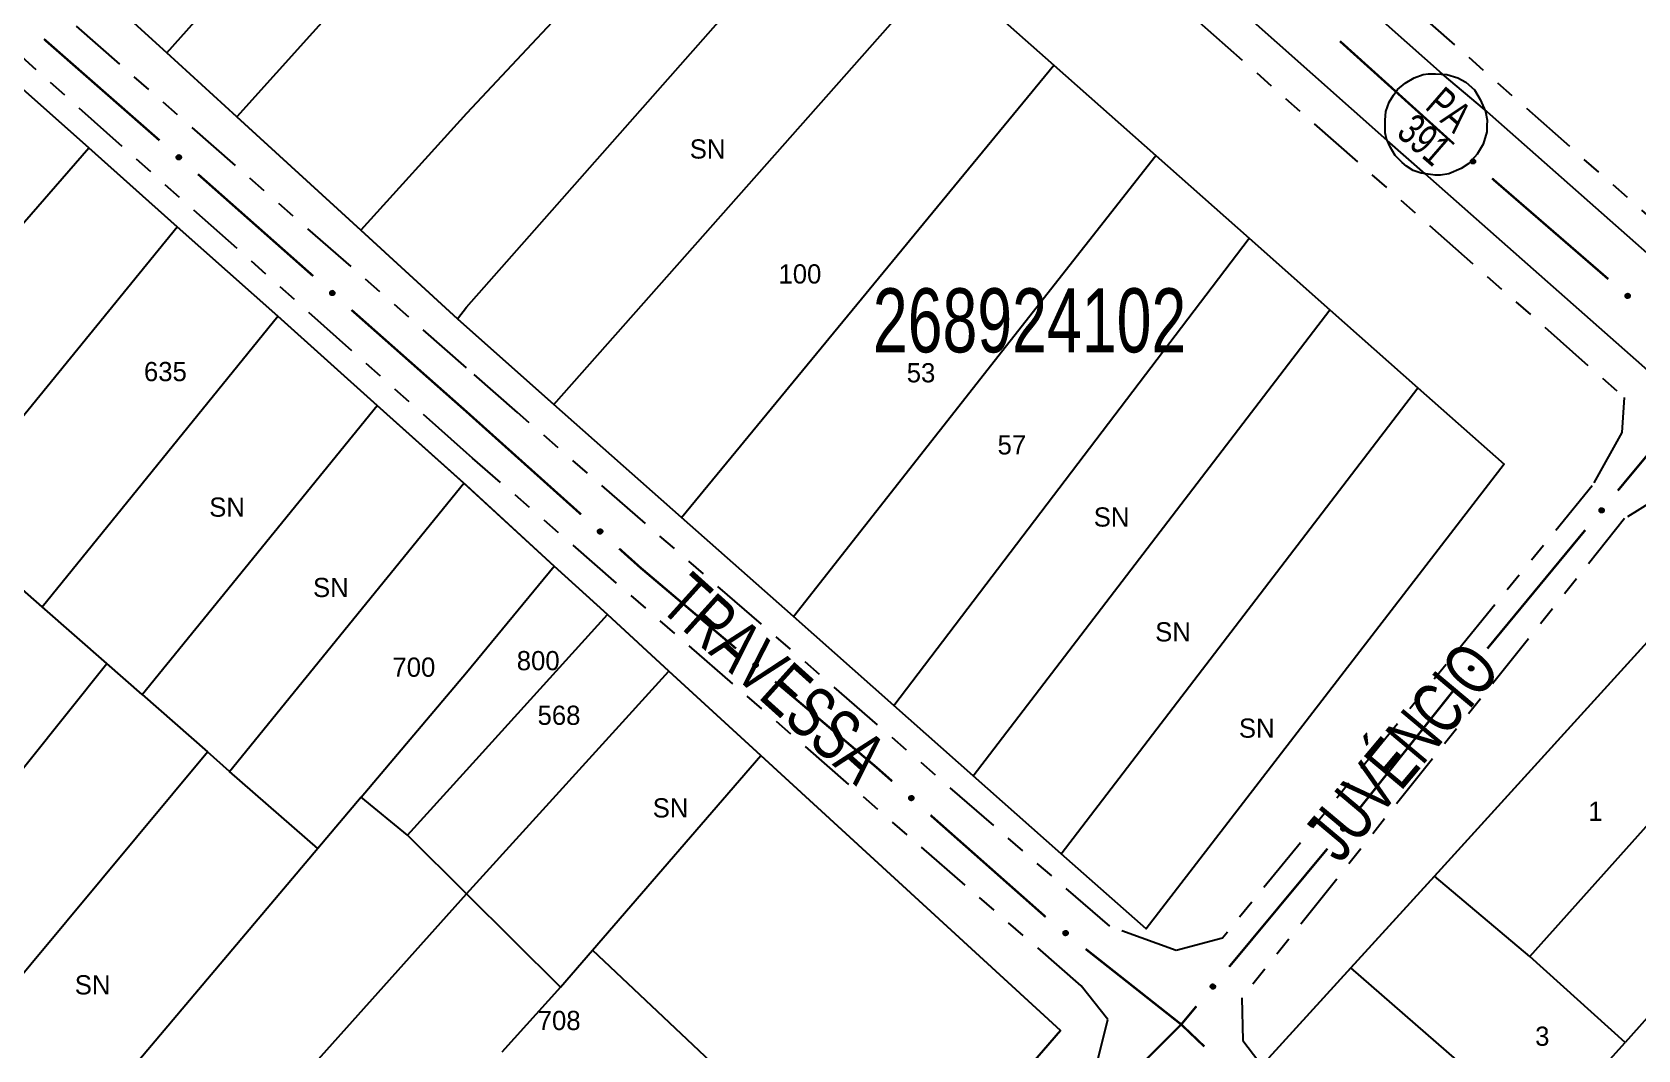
# Model space of a CAD drawing. Extents: x 209193 to 212081, y 4877574 to 4880493.
# Drawn here: x 210400.4 to 210525.7, y 4878557.6 to 4878637 of the extents above; entities that cross this region are included whole.
import ezdxf
from ezdxf.enums import TextEntityAlignment as Align

# ---------------------------------------------------------------- set-up
doc = ezdxf.new("R2010")
doc.units = 0
doc.header["$LTSCALE"] = 1.5
doc.header["$MEASUREMENT"] = 0
doc.linetypes.add('TRACO_25', pattern=[8, 3, -1, 1, -1, 1, -1])
for name, color, linetype in [('CD_MALHA_LOTES', 7, 'CONTINUOUS'), ('CD_TXT_QUADRA', 255, 'CONTINUOUS'), ('RU-QUADRA', 210, 'CONTINUOUS'), ('SV-EIXO-ROD-ESTR', 7, 'CONTINUOUS'), ('SV-EIXO-RUA-N-PAV', 6, 'CONTINUOUS'), ('SV-FX-DOM-EST', 20, 'CONTINUOUS'), ('SV-ROD-ESTADUAIS', 20, 'CONTINUOUS'), ('SV-RUA-NAO-PAV', 7, 'CONTINUOUS'), ('SV-TXT-ROD-EST', 7, 'CONTINUOUS'), ('SV-TXT-RUA-N-PAV', 7, 'CONTINUOUS'), ('Th_NmrPort', 1, 'CONTINUOUS')]:
    doc.layers.add(name, color=color, linetype=linetype)
doc.styles.add('ARIAL', font='ARIAL.SHX')

# ---------------------------------------------------------------- blocks, each defined once
blk = doc.blocks.new('COD029', base_point=(210509.948925, 4878629.815047))
at = {"layer": 'SV-TXT-ROD-EST'}
blk.add_lwpolyline([(210506.79103, 4878627.421285), (210506.405396, 4878628.043775), (210506.091217, 4878628.705419), (210505.996051, 4878629.192251), (210505.988992, 4878630.181112), (210506.052988, 4878630.849527), (210506.31316, 4878631.579759), (210506.643602, 4878632.138321), (210506.965451, 4878632.56092), (210507.551611, 4878633.054365), (210508.265456, 4878633.475252), (210508.96638, 4878633.749489), (210509.361976, 4878633.788336), (210509.928751, 4878633.802464), (210510.811669, 4878633.746777), (210511.673198, 4878633.476228), (210512.283121, 4878633.129681), (210512.965393, 4878632.534719), (210513.426105, 4878631.7807), (210513.82378, 4878630.845653), (210513.954686, 4878630.168813), (210513.942945, 4878629.741591), (210513.935166, 4878629.274453), (210513.635704, 4878628.292367), (210513.169198, 4878627.514852), (210512.523186, 4878626.794928), (210511.941541, 4878626.391303), (210510.958716, 4878625.992412), (210510.306186, 4878625.885407), (210509.8962, 4878625.881825), (210508.815216, 4878626.025532), (210508.183224, 4878626.252529), (210507.65369, 4878626.576683), (210507.319313, 4878626.856669)], close=True, dxfattribs=at)

msp = doc.modelspace()

# ---------------------------------------------------------------- linework, layer by layer
at = {"layer": 'CD_MALHA_LOTES', "linetype": 'Continuous', "flags": 128}
for points in [[(210410.885387, 4878635.430639), (210434.267485, 4878661.633286), (210440.981898, 4878669.186587)], [(210447.617705, 4878663.303295), (210434.290823, 4878650.405529), (210416.335732, 4878630.442465)], [(210457.014017, 4878654.972544), (210434.290205, 4878630.705146), (210426.017166, 4878621.581983)], [(210433.565765, 4878614.67348), (210434.28973, 4878615.572215), (210463.766868, 4878648.986018)], [(210441.101223, 4878607.975057), (210471.387185, 4878642.229323)], [(210471.387185, 4878642.229323), (210480.135807, 4878634.472812)], [(210405.157592, 4878640.672737), (210410.885387, 4878635.430639)], [(210397.244133, 4878634.711958), (210404.785292, 4878628.000788)], [(210416.335732, 4878630.442465), (210410.885387, 4878635.430639)], [(210451.072114, 4878599.142575), (210480.135807, 4878634.472812)], [(210480.135807, 4878634.472812), (210488.093479, 4878627.417557)], [(210416.335732, 4878630.442465), (210426.017166, 4878621.581983)], [(210385.53, 4878605.88), (210404.785292, 4878628.000788)], [(210404.785292, 4878628.000788), (210411.701799, 4878621.845519)], [(210459.797507, 4878591.413388), (210488.093479, 4878627.417557)], [(210488.093479, 4878627.417557), (210495.376975, 4878620.960024)], [(210393.19814, 4878599.1525), (210411.701799, 4878621.845519)], [(210411.701799, 4878621.845519), (210419.54, 4878614.87)], [(210426.017166, 4878621.581983), (210433.565765, 4878614.67348)], [(210467.641342, 4878584.465109), (210495.376975, 4878620.960024)], [(210495.376975, 4878620.960024), (210501.675695, 4878615.375592)], [(210401.152744, 4878592.173675), (210419.54, 4878614.87)], [(210419.54, 4878614.87), (210427.30626, 4878607.903208)], [(210433.565765, 4878614.67348), (210441.101223, 4878607.975057)], [(210473.838929, 4878578.97512), (210501.675695, 4878615.375592)], [(210501.675695, 4878615.375592), (210508.545055, 4878609.285232)], [(210480.697684, 4878572.899452), (210508.545055, 4878609.285232)], [(210508.545055, 4878609.285232), (210515.284396, 4878603.310146)], [(210408.957885, 4878585.325979), (210427.30626, 4878607.903208)], [(210427.30626, 4878607.903208), (210434.06536, 4878601.839898)], [(210451.072114, 4878599.142575), (210441.101223, 4878607.975057)], [(210515.284396, 4878603.310146), (210487.33605, 4878567.01901)], [(210415.767157, 4878579.312722), (210434.06536, 4878601.839898)], [(210434.06536, 4878601.839898), (210441.129943, 4878595.359009)], [(210459.797507, 4878591.413388), (210451.072114, 4878599.142575)], [(210401.152744, 4878592.173675), (210396.750582, 4878596.035831)], [(210426.057435, 4878577.29881), (210434.288835, 4878587.046943), (210441.129943, 4878595.359009)], [(210441.129943, 4878595.359009), (210445.286363, 4878591.564499)], [(210406.187295, 4878587.756705), (210401.152744, 4878592.173675)], [(210429.661325, 4878574.355843), (210434.288595, 4878579.413598), (210445.286363, 4878591.564499)], [(210445.286363, 4878591.564499), (210450.073392, 4878587.154491)], [(210467.641342, 4878584.465109), (210459.797507, 4878591.413388)], [(210509.841711, 4878571.155632), (210528.563761, 4878591.721521)], [(210384.709727, 4878560.85257), (210406.187295, 4878587.756705)], [(210408.957885, 4878585.325979), (210406.187295, 4878587.756705)], [(210434.288293, 4878569.772024), (210450.073392, 4878587.154491)], [(210450.073392, 4878587.154491), (210457.257911, 4878580.563575)], [(210408.957885, 4878585.325979), (210414.056823, 4878580.85252)], [(210473.838929, 4878578.97512), (210467.641342, 4878584.465109)], [(210517.298955, 4878564.877728), (210535.703592, 4878585.466209)], [(210391.992179, 4878554.363739), (210414.056823, 4878580.85252)], [(210415.767157, 4878579.312722), (210414.056823, 4878580.85252)], [(210444.106998, 4878565.369704), (210457.257911, 4878580.563575)], [(210457.257911, 4878580.563575), (210480.661818, 4878559.093359)], [(210422.674225, 4878573.292202), (210415.767157, 4878579.312722)], [(210480.697684, 4878572.899452), (210473.838929, 4878578.97512)], [(210543.233412, 4878578.86922), (210524.728934, 4878558.166779)], [(210426.057435, 4878577.29881), (210422.674225, 4878573.292202)], [(210429.661325, 4878574.355843), (210426.057435, 4878577.29881)], [(210422.674225, 4878573.292202), (210400.38, 4878546.89)], [(210434.288293, 4878569.772024), (210429.661325, 4878574.355843)], [(210487.33605, 4878567.01901), (210480.697684, 4878572.899452)], [(210503.319068, 4878563.990608), (210509.841711, 4878571.155632)], [(210517.298955, 4878564.877728), (210509.841711, 4878571.155632)], [(210408.020437, 4878540.438355), (210434.288293, 4878569.772024)], [(210441.606729, 4878562.475875), (210434.288293, 4878569.772024)], [(210441.606729, 4878562.475875), (210444.106998, 4878565.369704)], [(210467.223726, 4878543.556538), (210444.106998, 4878565.369704)], [(210524.728934, 4878558.166779), (210517.298955, 4878564.877728)], [(210496.926433, 4878556.968396), (210503.319068, 4878563.990608)], [(210518.257662, 4878550.976477), (210503.319068, 4878563.990608)], [(210441.606729, 4878562.475875), (210437.033717, 4878557.403495)], [(210480.661818, 4878559.093359), (210467.223726, 4878543.556538)], [(210518.257662, 4878550.976477), (210524.728934, 4878558.166779)]]:
    msp.add_lwpolyline(points, dxfattribs=at)
at = {"layer": 'RU-QUADRA', "linetype": 'Continuous', "flags": 128}
for points in [[(210471.387185, 4878642.229323), (210480.135807, 4878634.472812), (210488.093479, 4878627.417557), (210495.376975, 4878620.960024), (210501.675695, 4878615.375592), (210508.545055, 4878609.285232), (210515.284396, 4878603.310146), (210487.33605, 4878567.01901), (210480.697684, 4878572.899452), (210473.838929, 4878578.97512), (210467.641342, 4878584.465109), (210459.797507, 4878591.413388), (210451.072114, 4878599.142575), (210441.101223, 4878607.975057), (210433.565765, 4878614.67348), (210426.017166, 4878621.581983), (210416.335732, 4878630.442465), (210410.885387, 4878635.430639), (210405.157592, 4878640.672737)], [(210391.992179, 4878554.363739), (210400.38, 4878546.89), (210408.020437, 4878540.438355), (210415.65, 4878533.61), (210434.286655, 4878517.596053), (210440.066684, 4878512.238623), (210448.241119, 4878521.630702), (210454.644566, 4878529.012795), (210460.074581, 4878535.263613), (210467.223726, 4878543.556538), (210480.661818, 4878559.093359), (210457.257911, 4878580.563575), (210450.073392, 4878587.154491), (210445.286363, 4878591.564499), (210441.129943, 4878595.359009), (210434.289292, 4878601.634467), (210427.30626, 4878607.903208), (210419.54, 4878614.87), (210411.701799, 4878621.845519), (210404.785292, 4878628.000788), (210397.244133, 4878634.711958)], [(210572.894302, 4878552.882872), (210566.484057, 4878558.498983), (210558.835438, 4878565.200052), (210552.815183, 4878570.474488), (210543.233412, 4878578.86922), (210535.703592, 4878585.466209), (210528.563761, 4878591.721521), (210509.841711, 4878571.155632), (210503.319068, 4878563.990608), (210496.926433, 4878556.968396)]]:
    msp.add_lwpolyline(points, dxfattribs=at)
at = {"layer": 'SV-EIXO-ROD-ESTR', "const_width": 0.18}
for points in [[(210511.376036, 4878628.302673), (210502.466999, 4878636.341893)], [(210514.443815, 4878625.534412), (210514.345715, 4878625.622933)], [(210515.099942, 4878624.966356), (210514.443815, 4878625.534412)], [(210523.416204, 4878617.76637), (210515.099942, 4878624.966356)]]:
    msp.add_lwpolyline(points, dxfattribs=at)
at = {"layer": 'SV-EIXO-ROD-ESTR'}
for points in [[(210512.8938, 4878626.784821), (210512.844997, 4878626.781622), (210512.802398, 4878626.788853), (210512.768605, 4878626.80511), (210512.742488, 4878626.827262), (210512.718322, 4878626.852934), (210512.699669, 4878626.884193), (210512.68665, 4878626.923472), (210512.683098, 4878626.972406), (210512.693373, 4878627.015557), (210512.707538, 4878627.049541), (210512.729069, 4878627.078104), (210512.754402, 4878627.101162), (210512.787512, 4878627.119464), (210512.827447, 4878627.132269), (210512.876739, 4878627.13465), (210512.918452, 4878627.127275), (210512.950726, 4878627.110692), (210512.979304, 4878627.088865), (210513.003661, 4878627.06236), (210513.021795, 4878627.03157), (210513.034615, 4878626.991339), (210513.036321, 4878626.942657), (210513.02944, 4878626.900968), (210513.013315, 4878626.86847), (210512.991192, 4878626.840819), (210512.965737, 4878626.816268), (210512.935096, 4878626.796208), (210512.8938, 4878626.784821)], [(210524.964825, 4878616.280013), (210524.916097, 4878616.275813), (210524.873359, 4878616.282167), (210524.839239, 4878616.297727), (210524.812673, 4878616.319338), (210524.787985, 4878616.344508), (210524.768693, 4878616.375377), (210524.75487, 4878616.41438), (210524.750313, 4878616.463231), (210524.7597, 4878616.506585), (210524.773164, 4878616.540852), (210524.794104, 4878616.569851), (210524.818958, 4878616.593424), (210524.851685, 4878616.612403), (210524.891348, 4878616.626026), (210524.940581, 4878616.629419), (210524.982437, 4878616.622902), (210525.015045, 4878616.606985), (210525.044065, 4878616.585749), (210525.068962, 4878616.55975), (210525.087724, 4878616.52934), (210525.101368, 4878616.48938), (210525.104073, 4878616.440744), (210525.09805, 4878616.398923), (210525.082596, 4878616.3661), (210525.061045, 4878616.338), (210525.0361, 4878616.312931), (210525.005878, 4878616.292247), (210524.964825, 4878616.280013)]]:
    msp.add_lwpolyline(points, close=True, dxfattribs=at)
for points in [[(210513.013315, 4878626.86847), (210512.729069, 4878627.078104)], [(210513.019316, 4878626.887615), (210512.744312, 4878627.087983)], [(210513.02944, 4878626.900968), (210512.754402, 4878627.101162)], [(210513.03194, 4878626.92401), (210512.775171, 4878627.107923)], [(210513.036321, 4878626.942657), (210512.787512, 4878627.119464)], [(210513.031592, 4878626.968435), (210512.810082, 4878627.124207)], [(210513.034615, 4878626.991339), (210512.827447, 4878627.132269)], [(210513.022523, 4878627.013377), (210512.858163, 4878627.128607)], [(210513.021795, 4878627.03157), (210512.876739, 4878627.13465)], [(210513.009081, 4878627.0494), (210512.902686, 4878627.127028)], [(210513.003661, 4878627.06236), (210512.918452, 4878627.127275)], [(210512.935096, 4878626.796208), (210512.683098, 4878626.972406)], [(210512.8938, 4878626.784821), (210512.68665, 4878626.923472)], [(210512.915029, 4878626.792413), (210512.68875, 4878626.946975)], [(210512.947, 4878626.809512), (210512.691343, 4878626.990584)], [(210512.965737, 4878626.816268), (210512.693373, 4878627.015557)], [(210512.867146, 4878626.784159), (210512.698932, 4878626.899191)], [(210512.844997, 4878626.781622), (210512.699669, 4878626.884193)], [(210512.974919, 4878626.830267), (210512.702954, 4878627.027893)], [(210512.991192, 4878626.840819), (210512.707538, 4878627.049541)], [(210512.820695, 4878626.785639), (210512.716229, 4878626.863365)], [(210512.802398, 4878626.788853), (210512.718322, 4878626.852934)], [(210513.000613, 4878626.856705), (210512.72136, 4878627.064584)], [(210525.005878, 4878616.292247), (210524.750313, 4878616.463231)], [(210524.964825, 4878616.280013), (210524.75487, 4878616.41438)], [(210524.985893, 4878616.28804), (210524.756487, 4878616.437921)], [(210525.017506, 4878616.305792), (210524.758184, 4878616.481574)], [(210525.0361, 4878616.312931), (210524.7597, 4878616.506585)], [(210524.938189, 4878616.278804), (210524.767648, 4878616.390356)], [(210524.916097, 4878616.275813), (210524.768693, 4878616.375377)], [(210525.044992, 4878616.327117), (210524.769026, 4878616.519114)], [(210525.061045, 4878616.338), (210524.773164, 4878616.540852)], [(210524.891718, 4878616.27933), (210524.785677, 4878616.354894)], [(210525.070139, 4878616.354077), (210524.786674, 4878616.556176)], [(210524.873359, 4878616.282167), (210524.787985, 4878616.344508)], [(210525.082596, 4878616.3661), (210524.794104, 4878616.569851)], [(210525.088202, 4878616.385365), (210524.809141, 4878616.580041)], [(210525.09805, 4878616.398923), (210524.818958, 4878616.593424)], [(210525.100076, 4878616.422011), (210524.839584, 4878616.600611)], [(210525.104073, 4878616.440744), (210524.851685, 4878616.612403)], [(210525.098816, 4878616.466419), (210524.874153, 4878616.617609)], [(210525.101368, 4878616.48938), (210524.891348, 4878616.626026)], [(210525.088825, 4878616.511166), (210524.922134, 4878616.622995)], [(210525.087724, 4878616.52934), (210524.940581, 4878616.629419)], [(210525.074646, 4878616.546905), (210524.96668, 4878616.622331)], [(210525.068962, 4878616.55975), (210524.982437, 4878616.622902)]]:
    msp.add_lwpolyline(points, dxfattribs=at)
at = {"layer": 'SV-EIXO-RUA-N-PAV', "const_width": 0.18}
for points in [[(210410.312415, 4878628.595198), (210401.290663, 4878636.507718)], [(210422.304513, 4878618.003274), (210413.317, 4878625.954664)], [(210434.287865, 4878607.401421), (210425.300351, 4878615.352811)], [(210531.835685, 4878610.477021), (210524.80144, 4878602.020107)], [(210434.287865, 4878607.401421), (210443.221281, 4878599.389301)], [(210524.80144, 4878602.020107), (210524.68535, 4878601.880538)], [(210524.68535, 4878601.880538), (210524.164087, 4878601.249536)], [(210521.616561, 4878598.165689), (210513.973984, 4878588.914148)], [(210446.199086, 4878596.718594), (210447.687989, 4878595.38324)], [(210447.687989, 4878595.38324), (210447.87, 4878595.22)], [(210447.87, 4878595.22), (210455.317684, 4878588.919049)], [(210458.371418, 4878586.335503), (210466.005753, 4878579.87664)], [(210511.459687, 4878585.803341), (210503.981722, 4878576.418244)], [(210466.005753, 4878579.87664), (210466.25, 4878579.67)], [(210466.25, 4878579.67), (210467.508454, 4878578.556931)], [(210470.50465, 4878575.906873), (210479.49324, 4878567.9567)], [(210501.484268, 4878573.283856), (210493.817181, 4878564.062629)], [(210501.489067, 4878573.289879), (210501.484268, 4878573.283856)], [(210482.615419, 4878565.45731), (210489.677422, 4878559.878052)], [(210491.259844, 4878560.986914), (210490.62051, 4878560.217985)], [(210490.076428, 4878559.563615), (210482.900011, 4878552.387198)], [(210489.677422, 4878559.878052), (210490.08, 4878559.56)], [(210490.62051, 4878560.217985), (210490.076428, 4878559.563615)], [(210490.08, 4878559.56), (210491.879414, 4878557.843317)]]:
    msp.add_lwpolyline(points, dxfattribs=at)
at = {"layer": 'SV-EIXO-RUA-N-PAV'}
for points in [[(210411.851477, 4878627.098945), (210411.802723, 4878627.095057), (210411.760027, 4878627.101685), (210411.726007, 4878627.117462), (210411.69958, 4878627.139243), (210411.675054, 4878627.164572), (210411.65596, 4878627.195563), (210411.642388, 4878627.234655), (210411.638144, 4878627.283534), (210411.647809, 4878627.326826), (210411.661492, 4878627.361006), (210411.682618, 4878627.38987), (210411.707622, 4878627.413284), (210411.74047, 4878627.432053), (210411.78022, 4878627.445421), (210411.829473, 4878627.448498), (210411.871287, 4878627.441713), (210411.903792, 4878627.425588), (210411.932675, 4878627.404166), (210411.957405, 4878627.378008), (210411.975972, 4878627.347478), (210411.989359, 4878627.307432), (210411.991752, 4878627.258779), (210411.985461, 4878627.216998), (210411.969797, 4878627.184275), (210411.948067, 4878627.156314), (210411.922962, 4878627.131405), (210411.892608, 4878627.110915), (210411.851477, 4878627.098945)], [(210423.837102, 4878616.500392), (210423.788332, 4878616.496714), (210423.745665, 4878616.503527), (210423.711713, 4878616.519451), (210423.685381, 4878616.541346), (210423.660964, 4878616.56678), (210423.642004, 4878616.597853), (210423.628601, 4878616.637003), (210423.624568, 4878616.6859), (210423.634419, 4878616.72915), (210423.648251, 4878616.763271), (210423.6695, 4878616.792044), (210423.694605, 4878616.815349), (210423.727534, 4878616.833976), (210423.767341, 4878616.847172), (210423.816607, 4878616.850037), (210423.858392, 4878616.843071), (210423.890827, 4878616.826806), (210423.919617, 4878616.80526), (210423.944234, 4878616.778995), (210423.962669, 4878616.748386), (210423.975883, 4878616.708282), (210423.978066, 4878616.659619), (210423.971595, 4878616.617865), (210423.95579, 4878616.58521), (210423.933939, 4878616.557343), (210423.908727, 4878616.532543), (210423.878284, 4878616.512184), (210423.837102, 4878616.500392)], [(210523.066699, 4878599.748276), (210523.072026, 4878599.699659), (210523.066662, 4878599.656785), (210523.051896, 4878599.622314), (210523.030905, 4878599.595255), (210523.006312, 4878599.569991), (210522.975898, 4878599.549991), (210522.937225, 4878599.535269), (210522.888492, 4878599.529584), (210522.844934, 4878599.537965), (210522.810364, 4878599.550634), (210522.780889, 4878599.570897), (210522.756746, 4878599.595199), (210522.737015, 4878599.627478), (210522.722479, 4878599.666816), (210522.717949, 4878599.715957), (210522.723495, 4878599.757953), (210522.738653, 4878599.79092), (210522.759212, 4878599.820423), (210522.784629, 4878599.845915), (210522.814597, 4878599.865376), (210522.85423, 4878599.87994), (210522.902791, 4878599.883769), (210522.94474, 4878599.878715), (210522.977911, 4878599.864024), (210523.006502, 4878599.843129), (210523.032142, 4878599.818771), (210523.05352, 4878599.789035), (210523.066699, 4878599.748276)], [(210444.676719, 4878598.231829), (210444.725512, 4878598.235176), (210444.768133, 4878598.228074), (210444.801975, 4878598.21192), (210444.828159, 4878598.189847), (210444.852403, 4878598.164249), (210444.871151, 4878598.133047), (210444.884289, 4878598.093807), (210444.88799, 4878598.044884), (210444.877846, 4878598.001702), (210444.863784, 4878597.967676), (210444.84234, 4878597.939048), (210444.817077, 4878597.915913), (210444.784023, 4878597.897509), (210444.744127, 4878597.884584), (210444.694843, 4878597.882053), (210444.653107, 4878597.889301), (210444.620783, 4878597.905786), (210444.592139, 4878597.927527), (210444.567701, 4878597.953958), (210444.549474, 4878597.984692), (210444.536532, 4878598.024884), (210444.534678, 4878598.073561), (210444.541433, 4878598.11527), (210444.557459, 4878598.147817), (210444.579498, 4878598.175535), (210444.604877, 4878598.200163), (210444.635457, 4878598.220316), (210444.676719, 4878598.231829)], [(210456.80596, 4878587.804117), (210456.854636, 4878587.808872), (210456.897444, 4878587.803005), (210456.931739, 4878587.787836), (210456.95855, 4878587.766529), (210456.983523, 4878587.741641), (210457.003166, 4878587.710994), (210457.017432, 4878587.672151), (210457.022545, 4878587.623355), (210457.013653, 4878587.579898), (210457.00058, 4878587.545479), (210456.979972, 4878587.516244), (210456.955388, 4878587.492388), (210456.922879, 4878587.473038), (210456.883374, 4878587.458964), (210456.834183, 4878587.45501), (210456.792255, 4878587.46105), (210456.759469, 4878587.476594), (210456.730208, 4878587.497498), (210456.705017, 4878587.523211), (210456.685909, 4878587.553406), (210456.671811, 4878587.593207), (210456.668552, 4878587.64181), (210456.674098, 4878587.683697), (210456.689177, 4878587.716693), (210456.710406, 4878587.745037), (210456.735063, 4878587.770389), (210456.765048, 4878587.791416), (210456.80596, 4878587.804117)], [(210512.881644, 4878587.411297), (210512.887828, 4878587.362781), (210512.883222, 4878587.319819), (210512.869068, 4878587.285093), (210512.848558, 4878587.257668), (210512.824415, 4878587.231973), (210512.794359, 4878587.211439), (210512.755952, 4878587.196036), (210512.707327, 4878587.189491), (210512.663627, 4878587.197102), (210512.62884, 4878587.209157), (210512.599011, 4878587.228897), (210512.574443, 4878587.252769), (210512.554145, 4878587.284695), (210512.538916, 4878587.323769), (210512.533518, 4878587.372822), (210512.538322, 4878587.41491), (210512.552895, 4878587.448139), (210512.57293, 4878587.478001), (210512.597892, 4878587.503938), (210512.627512, 4878587.523925), (210512.666882, 4878587.539187), (210512.715368, 4878587.543874), (210512.7574, 4878587.539561), (210512.790825, 4878587.525459), (210512.819781, 4878587.505072), (210512.845846, 4878587.481171), (210512.867746, 4878587.451817), (210512.881644, 4878587.411297)], [(210468.971858, 4878577.409548), (210469.020627, 4878577.413232), (210469.063296, 4878577.406426), (210469.097249, 4878577.390506), (210469.123585, 4878577.368614), (210469.148005, 4878577.343184), (210469.166969, 4878577.312113), (210469.180378, 4878577.272965), (210469.184417, 4878577.224068), (210469.174572, 4878577.180817), (210469.160745, 4878577.146694), (210469.139499, 4878577.117919), (210469.114397, 4878577.09461), (210469.081471, 4878577.075978), (210469.041666, 4878577.062777), (210468.9924, 4878577.059906), (210468.950615, 4878577.066865), (210468.918178, 4878577.083126), (210468.889384, 4878577.104668), (210468.864764, 4878577.13093), (210468.846325, 4878577.161537), (210468.833105, 4878577.201639), (210468.830915, 4878577.250302), (210468.837381, 4878577.292056), (210468.853182, 4878577.324713), (210468.875029, 4878577.352583), (210468.900238, 4878577.377387), (210468.930677, 4878577.39775), (210468.971858, 4878577.409548)], [(210502.911024, 4878574.897834), (210502.917208, 4878574.849319), (210502.912603, 4878574.806357), (210502.898448, 4878574.771631), (210502.877938, 4878574.744205), (210502.853796, 4878574.718511), (210502.82374, 4878574.697976), (210502.785332, 4878574.682574), (210502.736708, 4878574.676029), (210502.693008, 4878574.683639), (210502.65822, 4878574.695695), (210502.628391, 4878574.715435), (210502.603823, 4878574.739306), (210502.583525, 4878574.771232), (210502.568297, 4878574.810307), (210502.562898, 4878574.85936), (210502.567703, 4878574.901447), (210502.582276, 4878574.934677), (210502.602311, 4878574.964539), (210502.627273, 4878574.990475), (210502.656892, 4878575.010463), (210502.696262, 4878575.025725), (210502.744748, 4878575.030411), (210502.78678, 4878575.026099), (210502.820205, 4878575.011996), (210502.849161, 4878574.99161), (210502.875226, 4878574.967708), (210502.897126, 4878574.938355), (210502.911024, 4878574.897834)], [(210481.001585, 4878566.872592), (210481.050075, 4878566.878977), (210481.093055, 4878566.87455), (210481.12784, 4878566.860539), (210481.15535, 4878566.840143), (210481.181144, 4878566.816107), (210481.201803, 4878566.786136), (210481.217364, 4878566.747793), (210481.224111, 4878566.699196), (210481.216682, 4878566.655465), (210481.20477, 4878566.620628), (210481.185154, 4878566.590717), (210481.161385, 4878566.566051), (210481.129543, 4878566.545621), (210481.090532, 4878566.53023), (210481.041502, 4878566.524629), (210480.999395, 4878566.529259), (210480.966105, 4878566.543694), (210480.93616, 4878566.563605), (210480.910121, 4878566.588459), (210480.890011, 4878566.617996), (210480.874586, 4878566.657302), (210480.869698, 4878566.705768), (210480.873836, 4878566.747817), (210480.8878, 4878566.781301), (210480.908067, 4878566.810341), (210480.93186, 4878566.836505), (210480.961123, 4878566.858527), (210481.001585, 4878566.872592)], [(210492.715017, 4878562.564873), (210492.720188, 4878562.516239), (210492.714688, 4878562.473383), (210492.699812, 4878562.438959), (210492.678735, 4878562.411967), (210492.654062, 4878562.386782), (210492.623584, 4878562.366878), (210492.584864, 4878562.35228), (210492.536114, 4878562.34675), (210492.492582, 4878562.35527), (210492.458053, 4878562.368049), (210492.428642, 4878562.388406), (210492.404577, 4878562.412784), (210492.384949, 4878562.445127), (210492.370539, 4878562.48451), (210492.366165, 4878562.533665), (210492.371845, 4878562.575643), (210492.387108, 4878562.608562), (210492.407761, 4878562.638), (210492.433258, 4878562.66341), (210492.463288, 4878562.682776), (210492.502968, 4878562.697213), (210492.551541, 4878562.700888), (210492.593474, 4878562.6957), (210492.626598, 4878562.680904), (210492.655122, 4878562.659918), (210492.680684, 4878562.635479), (210492.701967, 4878562.605675), (210492.715017, 4878562.564873)]]:
    msp.add_lwpolyline(points, close=True, dxfattribs=at)
for points in [[(210411.892608, 4878627.110915), (210411.638144, 4878627.283534)], [(210411.851477, 4878627.098945), (210411.642388, 4878627.234655)], [(210411.872596, 4878627.106836), (210411.644156, 4878627.258185)], [(210411.904322, 4878627.124385), (210411.646132, 4878627.301826)], [(210411.922962, 4878627.131405), (210411.647809, 4878627.326826)], [(210411.824834, 4878627.097906), (210411.655012, 4878627.210549)], [(210411.802723, 4878627.095057), (210411.65596, 4878627.195563)], [(210411.931945, 4878627.145533), (210411.657215, 4878627.339295)], [(210411.948067, 4878627.156314), (210411.661492, 4878627.361006)], [(210411.778368, 4878627.09873), (210411.672813, 4878627.174972)], [(210411.760027, 4878627.101685), (210411.675054, 4878627.164572)], [(210411.957263, 4878627.172332), (210411.6751, 4878627.376243)], [(210411.969797, 4878627.184275), (210411.682618, 4878627.38987)], [(210411.975527, 4878627.203503), (210411.69772, 4878627.399964)], [(210411.985461, 4878627.216998), (210411.707622, 4878627.413284)], [(210411.987636, 4878627.240072), (210411.728294, 4878627.420339)], [(210411.991752, 4878627.258779), (210411.74047, 4878627.432053)], [(210411.98666, 4878627.284487), (210411.762971, 4878627.437114)], [(210411.989359, 4878627.307432), (210411.78022, 4878627.445421)], [(210411.976957, 4878627.329297), (210411.810985, 4878627.442193)], [(210411.975972, 4878627.347478), (210411.829473, 4878627.448498)], [(210411.963007, 4878627.365127), (210411.855526, 4878627.441243)], [(210411.957405, 4878627.378008), (210411.871287, 4878627.441713)], [(210423.878284, 4878616.512184), (210423.624568, 4878616.6859)], [(210423.837102, 4878616.500392), (210423.628601, 4878616.637003)], [(210423.858255, 4878616.508192), (210423.63047, 4878616.660525)], [(210423.890057, 4878616.525604), (210423.632635, 4878616.704158)], [(210423.908727, 4878616.532543), (210423.634419, 4878616.72915)], [(210423.810455, 4878616.499468), (210423.64112, 4878616.612843)], [(210423.788332, 4878616.496714), (210423.642004, 4878616.597853)], [(210423.91777, 4878616.546632), (210423.643879, 4878616.741579)], [(210423.933939, 4878616.557343), (210423.648251, 4878616.763271)], [(210423.763993, 4878616.500493), (210423.658768, 4878616.57719)], [(210423.745665, 4878616.503527), (210423.660964, 4878616.56678)], [(210423.943204, 4878616.573321), (210423.661924, 4878616.778449)], [(210423.95579, 4878616.58521), (210423.6695, 4878616.792044)], [(210423.961603, 4878616.604413), (210423.684646, 4878616.802072)], [(210423.971595, 4878616.617865), (210423.694605, 4878616.815349)], [(210423.973869, 4878616.64093), (210423.715307, 4878616.822315)], [(210423.978066, 4878616.659619), (210423.727534, 4878616.833976)], [(210423.973085, 4878616.685349), (210423.750057, 4878616.83894)], [(210423.975883, 4878616.708282), (210423.767341, 4878616.847172)], [(210423.963575, 4878616.730201), (210423.798092, 4878616.843812)], [(210423.962669, 4878616.748386), (210423.816607, 4878616.850037)], [(210423.94978, 4878616.76609), (210423.842629, 4878616.842669)], [(210423.944234, 4878616.778995), (210423.858392, 4878616.843071)], [(210522.814597, 4878599.865376), (210522.717949, 4878599.715957)], [(210522.85423, 4878599.87994), (210522.722479, 4878599.666816)], [(210522.784629, 4878599.845915), (210522.723495, 4878599.757953)], [(210522.797339, 4878599.851895), (210522.724431, 4878599.742213)], [(210522.832741, 4878599.866897), (210522.724797, 4878599.697663)], [(210522.877245, 4878599.87792), (210522.731292, 4878599.64982)], [(210522.902791, 4878599.883769), (210522.737015, 4878599.627478)], [(210522.921611, 4878599.880207), (210522.749084, 4878599.615653)], [(210522.94474, 4878599.878715), (210522.756746, 4878599.595199)], [(210522.958523, 4878599.869184), (210522.770353, 4878599.585694)], [(210522.977911, 4878599.864024), (210522.780889, 4878599.570897)], [(210522.99022, 4878599.851849), (210522.794732, 4878599.563785)], [(210523.006502, 4878599.843129), (210522.810364, 4878599.550634)], [(210523.017754, 4878599.827333), (210522.832192, 4878599.546999)], [(210523.032142, 4878599.818771), (210522.844934, 4878599.537965)], [(210523.039709, 4878599.800347), (210522.869972, 4878599.537028)], [(210523.05352, 4878599.789035), (210522.888492, 4878599.529584)], [(210523.058188, 4878599.769153), (210522.913653, 4878599.536342)], [(210523.066699, 4878599.748276), (210522.937225, 4878599.535269)], [(210523.068525, 4878599.721676), (210522.960947, 4878599.5486)], [(210523.072026, 4878599.699659), (210522.975898, 4878599.549991)], [(210523.069074, 4878599.675205), (210522.995983, 4878599.567444)], [(210523.066662, 4878599.656785), (210523.006312, 4878599.569991)], [(210444.534678, 4878598.073561), (210444.784023, 4878597.897509)], [(210444.536532, 4878598.024884), (210444.744127, 4878597.884584)], [(210444.539002, 4878598.09222), (210444.796329, 4878597.909088)], [(210444.539485, 4878598.047797), (210444.761467, 4878597.892698)], [(210444.541433, 4878598.11527), (210444.817077, 4878597.915913)], [(210444.548691, 4878598.002882), (210444.7134, 4878597.888152)], [(210444.549474, 4878597.984692), (210444.694843, 4878597.882053)], [(210444.551516, 4878598.128653), (210444.827127, 4878597.929122)], [(210444.557459, 4878598.147817), (210444.84234, 4878597.939048)], [(210444.562243, 4878597.9669), (210444.668872, 4878597.889597)], [(210444.567701, 4878597.953958), (210444.653107, 4878597.889301)], [(210444.570124, 4878598.15962), (210444.850008, 4878597.95259)], [(210444.579498, 4878598.175535), (210444.863784, 4878597.967676)], [(210444.595739, 4878598.186136), (210444.868302, 4878597.989338)], [(210444.604877, 4878598.200163), (210444.877846, 4878598.001702)], [(210444.623594, 4878598.206976), (210444.8798, 4878598.026682)], [(210444.635457, 4878598.220316), (210444.88799, 4878598.044884)], [(210444.655513, 4878598.224172), (210444.88226, 4878598.070299)], [(210444.676719, 4878598.231829), (210444.884289, 4878598.093807)], [(210444.703371, 4878598.232572), (210444.871934, 4878598.118051)], [(210444.725512, 4878598.235176), (210444.871151, 4878598.133047)], [(210444.749826, 4878598.231232), (210444.854528, 4878598.153824)], [(210444.768133, 4878598.228074), (210444.852403, 4878598.164249)], [(210456.668552, 4878587.64181), (210456.922879, 4878587.473038)], [(210456.671811, 4878587.593207), (210456.883374, 4878587.458964)], [(210456.672335, 4878587.660587), (210456.934845, 4878587.484967)], [(210456.674098, 4878587.683697), (210456.955388, 4878587.492388)], [(210456.674101, 4878587.616197), (210456.900472, 4878587.467577)], [(210456.68379, 4878587.697366), (210456.965052, 4878587.505882)], [(210456.684601, 4878587.571566), (210456.852556, 4878587.461644)], [(210456.685909, 4878587.553406), (210456.834183, 4878587.45501)], [(210456.689177, 4878587.716693), (210456.979972, 4878587.516244)], [(210456.699187, 4878587.535991), (210456.808005, 4878587.461801)], [(210456.701496, 4878587.728858), (210456.987246, 4878587.530002)], [(210456.705017, 4878587.523211), (210456.792255, 4878587.46105)], [(210456.710406, 4878587.745037), (210457.00058, 4878587.545479)], [(210456.726334, 4878587.756103), (210457.00447, 4878587.567263)], [(210456.735063, 4878587.770389), (210457.013653, 4878587.579898)], [(210456.753576, 4878587.777739), (210457.014884, 4878587.604923)], [(210456.765048, 4878587.791416), (210457.022545, 4878587.623355)], [(210456.784984, 4878587.795851), (210457.016083, 4878587.648593)], [(210456.80596, 4878587.804117), (210457.017432, 4878587.672151)], [(210456.832579, 4878587.80563), (210457.004381, 4878587.696028)], [(210456.854636, 4878587.808872), (210457.003166, 4878587.710994)], [(210456.879053, 4878587.805633), (210456.985949, 4878587.731282)], [(210456.897444, 4878587.803005), (210456.983523, 4878587.741641)], [(210512.627512, 4878587.523925), (210512.533518, 4878587.372822)], [(210512.597892, 4878587.503938), (210512.538322, 4878587.41491)], [(210512.666882, 4878587.539187), (210512.538916, 4878587.323769)], [(210512.610495, 4878587.510141), (210512.539536, 4878587.399189)], [(210512.645626, 4878587.525767), (210512.540689, 4878587.354652)], [(210512.689928, 4878587.537574), (210512.548028, 4878587.306932)], [(210512.715368, 4878587.543874), (210512.554145, 4878587.284695)], [(210512.734248, 4878587.540644), (210512.566421, 4878587.273084)], [(210512.7574, 4878587.539561), (210512.574443, 4878587.252769)], [(210512.771348, 4878587.530275), (210512.588215, 4878587.243506)], [(210512.790825, 4878587.525459), (210512.599011, 4878587.228897)], [(210512.803346, 4878587.513503), (210512.612977, 4878587.222031)], [(210512.819781, 4878587.505072), (210512.62884, 4878587.209157)], [(210512.83131, 4878587.489477), (210512.650728, 4878587.205909)], [(210512.845846, 4878587.481171), (210512.663627, 4878587.197102)], [(210512.853738, 4878587.462883), (210512.688679, 4878587.196607)], [(210512.867746, 4878587.451817), (210512.707327, 4878587.189491)], [(210512.872765, 4878587.43202), (210512.732365, 4878587.196692)], [(210512.881644, 4878587.411297), (210512.755952, 4878587.196036)], [(210512.883939, 4878587.384733), (210512.779435, 4878587.209784)], [(210512.887828, 4878587.362781), (210512.794359, 4878587.211439)], [(210512.885308, 4878587.338279), (210512.814132, 4878587.229244)], [(210512.883222, 4878587.319819), (210512.824415, 4878587.231973)], [(210468.830915, 4878577.250302), (210469.081471, 4878577.075978)], [(210468.833105, 4878577.201639), (210469.041666, 4878577.062777)], [(210468.83511, 4878577.268991), (210469.093696, 4878577.087642)], [(210468.8359, 4878577.224572), (210469.058949, 4878577.071011)], [(210468.837381, 4878577.292056), (210469.114397, 4878577.09461)], [(210468.845416, 4878577.179722), (210469.010914, 4878577.066133)], [(210468.846325, 4878577.161537), (210468.9924, 4878577.059906)], [(210468.847372, 4878577.305509), (210469.124355, 4878577.107888)], [(210468.853182, 4878577.324713), (210469.139499, 4878577.117919)], [(210468.859216, 4878577.143834), (210468.966377, 4878577.06727)], [(210468.864764, 4878577.13093), (210468.950615, 4878577.066865)], [(210468.865765, 4878577.336604), (210469.147074, 4878577.131514)], [(210468.875029, 4878577.352583), (210469.160745, 4878577.146694)], [(210468.891196, 4878577.363296), (210469.165114, 4878577.168387)], [(210468.900238, 4878577.377387), (210469.174572, 4878577.180817)], [(210468.918907, 4878577.384329), (210469.176353, 4878577.20581)], [(210468.930677, 4878577.39775), (210469.184417, 4878577.224068)], [(210468.950706, 4878577.401745), (210469.178511, 4878577.249442)], [(210468.971858, 4878577.409548), (210469.180378, 4878577.272965)], [(210468.998505, 4878577.410475), (210469.167855, 4878577.297123)], [(210469.020627, 4878577.413232), (210469.166969, 4878577.312113)], [(210469.044967, 4878577.409457), (210469.150203, 4878577.332774)], [(210469.063296, 4878577.406426), (210469.148005, 4878577.343184)], [(210502.656892, 4878575.010463), (210502.562898, 4878574.85936)], [(210502.627273, 4878574.990475), (210502.567703, 4878574.901447)], [(210502.696262, 4878575.025725), (210502.568297, 4878574.810307)], [(210502.639875, 4878574.996679), (210502.568916, 4878574.885726)], [(210502.675006, 4878575.012304), (210502.570069, 4878574.84119)], [(210502.719309, 4878575.024112), (210502.577408, 4878574.793469)], [(210502.744748, 4878575.030411), (210502.583525, 4878574.771232)], [(210502.763628, 4878575.027182), (210502.595801, 4878574.759622)], [(210502.78678, 4878575.026099), (210502.603823, 4878574.739306)], [(210502.800728, 4878575.016813), (210502.617596, 4878574.730043)], [(210502.820205, 4878575.011996), (210502.628391, 4878574.715435)], [(210502.832727, 4878575.00004), (210502.642358, 4878574.708568)], [(210502.849161, 4878574.99161), (210502.65822, 4878574.695695)], [(210502.86069, 4878574.976014), (210502.680108, 4878574.692447)], [(210502.875226, 4878574.967708), (210502.693008, 4878574.683639)], [(210502.883118, 4878574.94942), (210502.718059, 4878574.683144)], [(210502.897126, 4878574.938355), (210502.736708, 4878574.676029)], [(210502.902145, 4878574.918558), (210502.761745, 4878574.68323)], [(210502.911024, 4878574.897834), (210502.785332, 4878574.682574)], [(210502.913319, 4878574.871271), (210502.808815, 4878574.696321)], [(210502.917208, 4878574.849319), (210502.82374, 4878574.697976)], [(210502.914688, 4878574.824817), (210502.843513, 4878574.715782)], [(210502.912603, 4878574.806357), (210502.853796, 4878574.718511)], [(210480.869698, 4878566.705768), (210481.129543, 4878566.545621)], [(210480.872849, 4878566.724661), (210481.141103, 4878566.557944)], [(210480.873836, 4878566.747817), (210481.161385, 4878566.566051)], [(210480.874586, 4878566.657302), (210481.090532, 4878566.53023)], [(210480.876103, 4878566.680355), (210481.107332, 4878566.539411)], [(210480.883065, 4878566.761804), (210481.170591, 4878566.579861)], [(210480.8878, 4878566.781301), (210481.185154, 4878566.590717)], [(210480.888094, 4878566.636102), (210481.059642, 4878566.531874)], [(210480.890011, 4878566.617996), (210481.041502, 4878566.524629)], [(210480.899705, 4878566.793872), (210481.191963, 4878566.604712)], [(210480.903865, 4878566.601036), (210481.015111, 4878566.530537)], [(210480.908067, 4878566.810341), (210481.20477, 4878566.620628)], [(210480.910121, 4878566.588459), (210480.999395, 4878566.529259)], [(210480.923614, 4878566.821935), (210481.207928, 4878566.642529)], [(210480.93186, 4878566.836505), (210481.216682, 4878566.655465)], [(210480.950115, 4878566.844473), (210481.217073, 4878566.680518)], [(210480.961123, 4878566.858527), (210481.224111, 4878566.699196)], [(210480.980899, 4878566.863627), (210481.216806, 4878566.724203)], [(210481.001585, 4878566.872592), (210481.217364, 4878566.747793)], [(210481.028139, 4878566.874997), (210481.20352, 4878566.771219)], [(210481.050075, 4878566.878977), (210481.201803, 4878566.786136)], [(210481.074587, 4878566.876559), (210481.183916, 4878566.805836)], [(210481.093055, 4878566.87455), (210481.181144, 4878566.816107)], [(210492.463288, 4878562.682776), (210492.366165, 4878562.533665)], [(210492.502968, 4878562.697213), (210492.370539, 4878562.48451)], [(210492.433258, 4878562.66341), (210492.371845, 4878562.575643)], [(210492.445987, 4878562.669349), (210492.372731, 4878562.5599)], [(210492.481437, 4878562.684239), (210492.372955, 4878562.51535)], [(210492.525976, 4878562.69512), (210492.379297, 4878562.467486)], [(210492.551541, 4878562.700888), (210492.384949, 4878562.445127)], [(210492.57035, 4878562.697266), (210492.396981, 4878562.433263)], [(210492.593474, 4878562.6957), (210492.404577, 4878562.412784)], [(210492.607226, 4878562.686125), (210492.418154, 4878562.403236)], [(210492.626598, 4878562.680904), (210492.428642, 4878562.388406)], [(210492.638867, 4878562.668689), (210492.442463, 4878562.38125)], [(210492.655122, 4878562.659918), (210492.458053, 4878562.368049)], [(210492.666324, 4878562.644086), (210492.479869, 4878562.364344)], [(210492.680684, 4878562.635479), (210492.492582, 4878562.35527)], [(210492.688192, 4878562.61703), (210492.517617, 4878562.354253)], [(210492.701967, 4878562.605675), (210492.536114, 4878562.34675)], [(210492.706571, 4878562.585777), (210492.561296, 4878562.353428)], [(210492.715017, 4878562.564873), (210492.584864, 4878562.35228)], [(210492.716757, 4878562.538268), (210492.608628, 4878562.365535)], [(210492.720188, 4878562.516239), (210492.623584, 4878562.366878)], [(210492.717158, 4878562.491795), (210492.643724, 4878562.384268)], [(210492.714688, 4878562.473383), (210492.654062, 4878562.386782)]]:
    msp.add_lwpolyline(points, dxfattribs=at)
at = {"layer": 'SV-FX-DOM-EST', "linetype": 'TRACO_25'}
for points in [[(210434.292022, 4878688.602946, 11.945697), (210455.49, 4878669.6, 11.945697), (210524.655814, 4878608.529118, 12.991482)], [(210652.671715, 4878511.447631, 13.963322), (210629.74, 4878531.74, 15.178122), (210538.41, 4878612.22, 13.160497), (210503.390567, 4878643.141609, 13.160497)]]:
    msp.add_polyline3d(points, dxfattribs=at)
at = {"layer": 'SV-ROD-ESTADUAIS', "linetype": 'Continuous'}
for points in [[(210977.638178, 4878207.088424, 12.807742), (210964.657284, 4878225.343233, 13.220931), (210924.500065, 4878266.714388, 13.161904), (210836.82, 4878344.79, 13.678107), (210788.21, 4878387.86, 13.963322), (210780.689546, 4878394.519993, 14.090083), (210733.41, 4878436.39, 14.090083), (210628.37, 4878529.46, 15.505589), (210529.57, 4878617.02, 13.297822), (210513.753954, 4878631.009833, 13.297822), (210510.470445, 4878633.768298, 13.297822), (210460.57, 4878678.06, 12.273165), (210434.292421, 4878701.335698, 12.230911)], [(211100.78998, 4877916.427847, 6.826342), (211088.952449, 4877944.445363, 6.826342), (211087.115851, 4877948.547669, 6.826342), (211045.498875, 4878046.957449, 11.804284), (211012.342478, 4878125.340011, 12.650337), (210998.064006, 4878158.281085, 12.620824), (210982.125531, 4878188.942061, 12.679851), (210959.547372, 4878221.593052, 13.004499), (210920.21008, 4878261.574164, 13.171742), (210831.69, 4878340.34, 13.678107), (210783.44, 4878383.16, 13.847123), (210770.842606, 4878394.291132, 13.847123), (210730.86, 4878429.62, 14.1429), (210623.98, 4878524.27, 15.421082), (210525.6, 4878611.44, 13.128807), (210509.12559, 4878625.984271, 13.128807), (210506.147781, 4878628.586299, 13.128807), (210456.95, 4878672.3, 12.104149), (210434.29214, 4878692.384671, 12.104149)]]:
    msp.add_polyline3d(points, dxfattribs=at)
at = {"layer": 'SV-RUA-NAO-PAV', "linetype": 'TRACO_25'}
for points in [[(210434.289581, 4878610.827993, 11.50203), (210352.47, 4878682.5, 11.50203)], [(210434.289373, 4878604.190074, 11.512594), (210367.05, 4878664.05, 11.512594), (210350.47, 4878678.98, 11.554848), (210348.45, 4878679.63, 11.554848), (210345.18, 4878677.89, 11.554848), (210305.75, 4878631.34, 11.43865), (210305.5, 4878628.34, 11.43865), (210307.78, 4878625.31, 11.43865), (210342.97, 4878594.14, 11.227381), (210392.71, 4878550.31, 10.98442), (210434.286536, 4878513.798579, 10.836532)], [(210524.655814, 4878608.529118, 12.970354), (210524.48, 4878605.78, 12.759085), (210522.16, 4878601.62, 12.452744), (210493.29, 4878566.3, 11.935133), (210489.67, 4878565.33, 11.945697), (210484.5, 4878567.23, 12.114713), (210438.26, 4878607.35, 11.428086), (210434.289581, 4878610.827993, 11.50203)], [(210434.286536, 4878513.798579, 10.836532), (210437.61, 4878510.88, 10.836532), (210441.395302, 4878509.346093, 11.333015), (210444.543293, 4878511.612647, 11.40696), (210483.59, 4878556.91, 12.072458), (210484.35, 4878559.95, 12.072458), (210482.27, 4878562.59, 12.072458), (210434.75, 4878603.78, 11.512594), (210434.289373, 4878604.190074, 11.512594)], [(210531.783322, 4878602.204012, 13.044299), (210528.74, 4878601.58, 12.759085), (210524.67, 4878599.06, 12.399926), (210494.81, 4878561.64, 11.892879), (210494.88, 4878558.3, 11.892879), (210496.88, 4878555.69, 11.977387), (210571.447255, 4878486.83766, 13.847123), (210575.019697, 4878483.539014, 13.847123), (210584.17, 4878475.09, 13.847123), (210610.23, 4878451.08, 14.35417)]]:
    msp.add_polyline3d(points, dxfattribs=at)

# ---------------------------------------------------------------- block references
at = {"layer": 'SV-TXT-ROD-EST'}
msp.add_blockref('COD029', (210509.948925, 4878629.815047), dxfattribs=at)

# ---------------------------------------------------------------- texts
at = {"layer": 'CD_TXT_QUADRA', "style": 'ARIAL', "width": 0.7}
msp.add_text('268924102', height=5, dxfattribs=at).set_placement((210466.000529, 4878612.04396))
at = {"layer": 'SV-TXT-ROD-EST', "style": 'ARIAL', "width": 0.7}
for s, p in [('PA', (210509.01863, 4878631.11746)), ('391', (210506.785922, 4878629.033599))]:
    msp.add_text(s, height=2.4, rotation=319, dxfattribs=at).set_placement(p)
at = {"layer": 'SV-TXT-RUA-N-PAV', "style": 'ARIAL', "width": 0.7}
for s, rotation, p in [('TRAVESSA', 318, (210449.212934, 4878592.082737)), ('JUVÉNCIO', 50, (210502.44768, 4878572.042463))]:
    msp.add_text(s, height=4, rotation=rotation, dxfattribs=at).set_placement(p)
at = {"layer": 'Th_NmrPort', "color": 1}
for s, p in [('SN', (210451.706864, 4878627.923157)), ('100', (210458.63516, 4878618.167625)), ('635', (210409.095456, 4878610.543493)), ('53', (210468.646507, 4878610.450544)), ('57', (210475.737879, 4878604.819161)), ('SN', (210414.191971, 4878599.958424)), ('SN', (210483.24639, 4878599.187778)), ('SN', (210422.294122, 4878593.685791)), ('SN', (210488.043494, 4878590.219279)), ('700', (210428.496776, 4878587.463335)), ('800', (210438.201603, 4878587.971435)), ('568', (210439.826104, 4878583.70712)), ('SN', (210494.578866, 4878582.70286)), ('SN', (210448.81412, 4878576.475468)), ('1', (210521.850969, 4878576.211838)), ('SN', (210403.692561, 4878562.658404)), ('708', (210439.838681, 4878559.877132)), ('3', (210517.707138, 4878558.645563))]:
    msp.add_text(s, height=1.5, dxfattribs=at).set_placement(p, align=Align.MIDDLE_LEFT)

doc.saveas('drawing.dxf')
